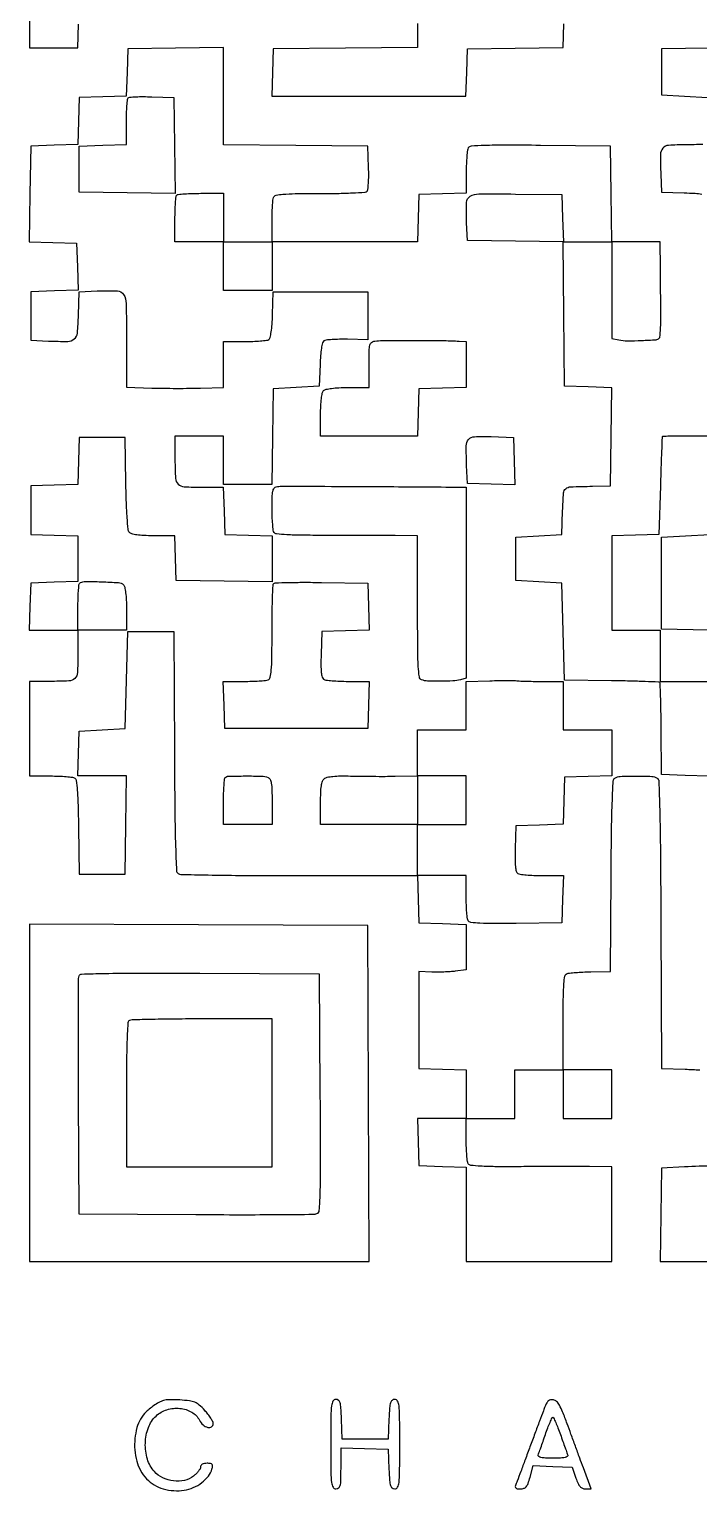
# Model space of a CAD drawing. Extents: x 156 to 936, y 100 to 969.
# Drawn here: x 156 to 418, y 100 to 672 of the extents above; entities that cross this region are included whole.
import ezdxf

# ---------------------------------------------------------------- set-up
doc = ezdxf.new("R2010")
doc.units = 0

msp = doc.modelspace()

# ---------------------------------------------------------------- linework, layer by layer
for points in [[(156, 703), (156, 665), (165.462474, 665), (174.924948, 665), (175.212474, 674.25)], [(308, 674.49196), (308, 665.031147), (279.75, 664.765573), (251.5, 664.5), (251.212474, 655.25), (250.924948, 646), (288.924948, 646), (326.924948, 646), (327.212474, 655.25), (327.5, 664.5), (346.212764, 664.771928), (364.925529, 665.043857), (365.212764, 674.271928)], [(422.287232, 664.772202), (403.5, 664.5), (403.5, 655.5), (403.5, 646.5), (412.5, 646), (421.5, 645.5)], [(422, 437), (403.5, 437.5), (403.5, 455.5), (403.5, 473.5), (412.942162, 474), (422.384324, 474.5)]]:
    msp.add_lwpolyline(points)
for points in [[(422, 379.924948), (412.75, 380.212474), (403.5, 380.5), (403.367836, 398.29883, 0.00236), (403.284572, 405.154747, 0.003786), (403.141663, 411.002087, 0.000819), (402.969314, 416.122676, 0.189758), (402.783474, 416.549859, 0.188487), (402.355563, 416.737267, 0.000762), (397.054515, 416.94236, 0.00364), (391.008057, 417.122988, 0.002266), (383.915638, 417.251029), (365.5, 417.5), (365, 436.5), (364.5, 455.5), (355.5, 456), (346.5, 456.5), (346.5, 465), (346.5, 473.5), (355.5, 474), (364.5, 474.5), (364.787526, 483.75, -0.008497), (365.123207, 490.728158, -0.207359), (365.990112, 492.418073, -0.164087), (367.886768, 493.137649, -0.004881), (376.5, 493.375258), (383.5, 493.5), (383.77146, 512.71219), (384.042921, 531.92438), (374.77146, 532.21219), (365.5, 532.5), (365.234079, 560.75), (364.968158, 589), (374.484079, 589), (384, 589), (384, 570.079455), (384, 551.158911), (386.75, 550.643886, 0.044815), (390.1736, 550.315701, 0.011768), (395.688669, 550.412433, 0.006125), (401.345205, 550.714345, 0.181924), (402.629829, 551.296495, 0.175911), (402.879178, 551.830102, 0.005979), (403.059951, 554.175452, 0.010608), (403.183256, 556.991927, 0.007128), (403.209931, 560.213056, 0.000171), (403.185264, 564.11774, 0.000085), (403.151401, 569.076648, 0.000084), (403.114535, 574.221241, 0.000123), (403.080209, 578.75), (403, 589), (393.522065, 589), (384.044131, 589), (383.772065, 607.75), (383.5, 626.5), (356.069153, 626.766401, 0.001978), (342.183108, 626.846326, 0.009301), (334.206078, 626.712289, 0.008349), (328.964071, 626.438935, 0.238479), (327.834466, 625.766401, 0.110948), (327.5174, 624.882968, 0.009347), (327.262256, 622.459591, 0.012057), (327.079826, 619.525344, 0.009029), (327.015313, 616.287526), (327, 608.075052), (317.75, 607.787526), (308.5, 607.5), (308.212474, 598.25), (307.924948, 589), (279.462474, 589), (251, 589), (251, 596.918213, -0.006892), (251.043356, 600.063448, -0.008754), (251.174211, 602.964436, -0.00712), (251.360326, 605.382249, -0.068944), (251.593058, 606.38191, -0.249709), (252.562488, 607.223591, -0.035266), (255.264213, 607.645922, -0.018547), (260.029283, 607.872293, -0.002687), (269.750331, 607.920971, 0.004713), (276.546243, 607.982545, 0.007284), (282.415234, 608.176609, 0.002939), (287.407488, 608.443952, 0.183525), (288.200252, 608.800252, 0.17177), (288.537915, 609.507959, 0.010316), (288.73972, 611.895345, 0.014499), (288.840829, 614.807778, 0.010136), (288.792979, 618.092979), (288.5, 626.5), (260.25, 626.765573), (232, 627.031147), (232, 646.037639), (232, 665.044131), (213.25, 664.772065), (194.5, 664.5), (194.212964, 655.287036), (193.925929, 646.074071), (184.712964, 645.787036), (175.5, 645.5), (175.212964, 636.287036), (174.925929, 627.074071), (165.712964, 626.787036), (156.5, 626.5), (156.228074, 607.787816), (155.956148, 589.075632), (165.228074, 588.787816), (174.5, 588.5), (174.787023, 579.288016), (175.074046, 570.076031), (165.787023, 569.788016), (156.5, 569.5), (156.5, 560), (156.5, 550.5), (163.479083, 550.199088, 0.012739), (171.057347, 550.065605, 0.177046), (173.578192, 551.009645, 0.194277), (174.776454, 553.321238, 0.015844), (175.212602, 560.259666), (175.5, 569.5), (182.479083, 569.800912, -0.019799), (190.427449, 569.828711, -0.254137), (192.901171, 568.366552, -0.131288), (193.877149, 564.948609, -0.004265), (194, 550.547361), (194, 532.132827), (203.924009, 531.816413, 0.004663), (208.382931, 531.715858, 0.002926), (213.598913, 531.677407, 0.002936), (218.734385, 531.699755, 0.005361), (222.924009, 531.787526), (232, 532.075052), (232, 541.037526), (232, 550), (240.25, 550.015313, 0.008591), (243.498009, 550.077158, 0.011595), (246.431384, 550.251635, 0.008743), (248.855762, 550.495093, 0.112618), (249.707902, 550.798312, 0.195149), (250.24575, 551.552989, 0.020215), (250.673305, 553.737125, 0.020298), (251.008289, 556.707636, 0.009786), (251.207902, 560.532999), (251.5, 569.5), (270, 569.5), (288.5, 569.5), (288.5, 560.095459), (288.5, 550.690918), (280.5, 550.86316, 0.00955), (277.347923, 550.870812, 0.012842), (274.495728, 550.749939, 0.009953), (272.142856, 550.542493, 0.119967), (271.293967, 550.235857, 0.188109), (270.765677, 549.485587, 0.020293), (270.334001, 547.367394, 0.020684), (269.994374, 544.529231, 0.010759), (269.793967, 540.968156), (269.5, 532.5), (260.5, 532), (251.5, 531.5), (251.227935, 512.75), (250.955869, 494), (241.477935, 494), (232, 494), (232, 503.5), (232, 513), (222.5, 513), (213, 513), (213, 503.606989, 0.013266), (213.189848, 496.452643, 0.190384), (214.229778, 494.181087, 0.181411), (216.563142, 493.177219, 0.011843), (224.044262, 493), (231.924948, 493), (232.212474, 483.75), (232.5, 474.5), (241.75, 474.212474), (251, 473.924948), (251, 464.940409), (251, 455.955869), (232.25, 456.227935), (213.5, 456.5), (213.211067, 465.25), (212.922134, 474), (204.583512, 474, -0.009859), (200.769569, 474.075209, -0.024988), (198.00937, 474.322627, -0.03219), (196.080023, 474.721207, -0.153691), (195.146237, 475.323796, -0.150078), (194.652029, 476.509893, -0.006421), (194.267561, 481.0752, -0.009449), (193.958517, 486.981462, -0.004527), (193.773792, 494.573796), (193.5, 512.5), (184.5, 512.5), (175.5, 512.5), (175.212964, 503.287036), (174.925929, 494.074071), (165.712964, 493.787036), (156.5, 493.5), (156.5, 484), (156.5, 474.5), (165.75, 474.212474), (175, 473.924948), (175, 465), (175, 456.075052), (165.75, 455.787526), (156.5, 455.5), (156.212474, 446.25), (155.924948, 437), (165.462474, 437), (175, 437), (175, 427.606989, -0.013298), (174.809647, 420.45107, -0.19079), (173.767356, 418.179831, -0.18106), (171.429085, 417.176663, -0.011759), (163.918213, 417), (156, 417), (156, 398.5), (156, 380), (164.25, 379.984687, -0.008719), (167.499351, 379.921988, -0.011731), (170.43689, 379.744962, -0.008919), (172.86414, 379.497773, -0.112125), (173.726647, 379.190103, -0.224357), (174.342971, 378.214502, -0.01105), (174.732937, 374.324934, -0.012194), (175.035521, 368.668275, -0.003561), (175.226647, 359.955416), (175.5, 341.5), (184.5, 341.5), (193.5, 341.5), (193.771593, 360.75), (194.043186, 380), (184.48266, 380), (174.922134, 380), (175.211067, 388.75), (175.5, 397.5), (184.5, 398), (193.5, 398.5), (194, 417.5), (194.5, 436.5), (203.5, 436.5), (212.5, 436.5), (212.760016, 389.552827, 0.001156), (212.944631, 366.034686, 0.005311), (213.228032, 352.400459, 0.002814), (213.576359, 342.998948, 0.24339), (214.260016, 341.805351, 0.1383), (215.317004, 341.480367, 0.000761), (226.004505, 341.246143, 0.003211), (238.227249, 341.0754, 0.002025), (252.5, 341.025494, -0.000069), (267.341689, 341.031641, -0.000083), (281.337414, 341.033187, -0.000071), (293.140377, 341.030862, -0.000539), (298.712474, 341.02297), (307.924948, 341), (308.212474, 331.75), (308.5, 322.5), (317.75, 322.212474), (327, 321.924948), (327, 313.023747), (327, 304.122546), (322.75, 303.580389, -0.015323), (320.764054, 303.388676, -0.007989), (318.279688, 303.265313, -0.007936), (315.723918, 303.219903, -0.01201), (313.5, 303.269116), (308.5, 303.5), (308.5, 284.5), (308.5, 265.5), (317.75, 265.212474), (327, 264.924948), (327, 255.462474), (327, 246), (317.462474, 246), (307.924948, 246), (308.212474, 236.75), (308.5, 227.5), (317.75, 227.212474), (327, 226.924948), (327, 208.462474), (327, 190), (355.5, 190), (384, 190), (384, 208.5), (384, 227), (375.25, 227.093048, 0.002154), (370.645198, 227.12218, 0.000617), (363.508651, 227.127786, 0.000621), (355.457148, 227.114181, 0.00066), (347.566684, 227.080643, -0.003149), (338.239576, 227.087434, -0.012884), (332.581563, 227.273038, -0.013733), (328.86014, 227.593954, -0.226692), (327.831997, 228.237595, -0.111193), (327.515843, 229.119724, -0.009255), (327.26153, 231.552606, -0.011986), (327.079641, 234.498088, -0.008962), (327.015313, 237.75), (327, 246), (336.5, 246), (346, 246), (346, 255.5), (346, 265), (355.5, 265), (365, 265), (365, 255.5), (365, 246), (374.5, 246), (384, 246), (384, 255.5), (384, 265), (374.5, 265), (365, 265), (365, 283.531385, -0.002589), (365.05251, 293.671802, -0.017048), (365.278075, 298.743058, -0.029748), (365.68448, 301.668855, -0.257177), (366.503934, 302.639883, -0.065596), (367.477527, 302.8734, -0.006717), (369.841495, 303.089036, -0.00829), (372.677657, 303.262121, -0.006527), (375.753934, 303.358499), (383.5, 303.5), (383.76237, 340.948628, -0.001496), (383.948147, 359.528178, -0.006555), (384.234702, 370.504244, -0.004071), (384.591789, 378.039395, -0.241922), (385.26237, 379.183315, -0.132812), (387.353299, 379.834184, -0.009462), (393.501644, 379.949629, -0.009465), (399.649791, 379.83232, -0.132723), (401.741586, 379.180871, -0.247526), (402.434987, 377.968938, -0.002047), (402.776578, 366.697023, -0.004467), (403.057771, 350.415055, -0.000939), (403.241586, 321.946183), (403.5, 265.5), (412.75, 265.212474, -0.004264), (418.52062, 264.983824, -0.0536)], [(419.677753, 627.166579, -0.01237), (412.945728, 627, 0.017104), (406.253311, 626.771005, 0.202768), (403.985697, 625.623354, 0.175808), (403.057676, 623.113072, 0.012284), (403.199088, 615.479083), (403.5, 608.5), (412.296585, 608.210388, -0.007884), (416.621037, 607.999715, -0.030215), (419.294439, 607.664179, -0.050007)], [(422, 513), (413, 513, 0.0026), (409.535681, 512.981986, 0.004196), (406.586758, 512.926563, 0.000894), (404.005933, 512.851767, 0.223635), (403.805984, 512.75, 0.15636), (403.722795, 512.521939, 0.000154), (403.50564, 506.992187, 0.001503), (403.283114, 500.802625, 0.000919), (403.055984, 493.5), (402.5, 474.5), (393.25, 474.212474), (384, 473.924948), (384, 455.462474), (384, 437), (393.5, 437), (403, 437), (403, 427), (403, 417), (412.5, 417), (422, 417)], [(425.518234, 493.09514, 0.000016), (427.886627, 493.15887, 0.000017), (430.652882, 493.233491, 0.000016), (433.5, 493.310483)], [(422.095045, 261.444269, -0.000008), (422.15887, 259.093664, -0.000008), (422.233491, 256.342202, -0.000008), (422.310483, 253.5)], [(423.994775, 227.317066, 0.013962), (412.5, 227), (403.5, 226.5), (403.21175, 208.25), (402.923499, 190), (431.422817, 190)]]:
    msp.add_lwpolyline(points, format="xyb")
for points in [[(212.772147, 626.727853), (213.044293, 607.955707), (194.272147, 608.227853), (175.5, 608.5), (175.5, 617.5), (175.5, 626.5), (184.75, 626.787526), (194, 627.075052), (194, 635.870859, -0.007448), (194.050966, 639.292182, -0.011013), (194.206402, 642.2893, -0.006441), (194.422837, 644.7788, -0.173149), (194.702644, 645.369311, -0.179987), (195.290922, 645.638564, -0.007016), (197.709672, 645.781547, -0.011703), (200.626528, 645.84459, -0.007913), (203.952644, 645.785977), (212.5, 645.5)], [(232, 598.5), (232, 589), (241.5, 589), (251, 589), (251, 579.5), (251, 570), (241.5, 570), (232, 570), (232, 579.5), (232, 589), (222.5, 589), (213, 589), (213, 597.833333, -0.007039), (213.048334, 601.266524, -0.010477), (213.195833, 604.267708, -0.005871), (213.400808, 606.76784, -0.174709), (213.666667, 607.333333, -0.174709), (214.23216, 607.599192, -0.005871), (216.732292, 607.804167, -0.010477), (219.733476, 607.951666, -0.007039), (223.166667, 608), (232, 608)], [(364.78782, 598.227796), (365.075639, 588.955591), (346.28782, 589.227796), (327.5, 589.5), (327.199088, 596.479083, -0.019397), (327.164918, 604.426388, -0.256161), (328.612796, 606.863718, -0.133011), (331.988421, 607.793453, -0.004266), (346.264765, 607.73292), (364.5, 607.5)], [(324.25, 550.164994), (327, 550), (327, 541.037526), (327, 532.075052), (317.75, 531.787526), (308.5, 531.5), (308.212474, 522.25), (307.924948, 513), (288.962474, 513), (270, 513), (270, 521.3, -0.011084), (270.07823, 524.828493, -0.020332), (270.322289, 527.693122, -0.021091), (270.689458, 529.860329, -0.144849), (271.2, 530.8, -0.144849), (272.139671, 531.310542, -0.021091), (274.306878, 531.677711, -0.020332), (277.171507, 531.92177, -0.011084), (280.7, 532), (289, 532), (289, 540.930449, -0.004474), (289.050025, 546.520404, -0.055234), (289.321932, 548.628842, -0.171937), (289.992806, 549.654704, -0.1282), (291.25, 550.180449, -0.034403), (294.169544, 550.391904, -0.000998), (306.588059, 550.410873, -0.001855), (318.463965, 550.361256, -0.01301)], [(345.788029, 503.211971), (346.076058, 493.923942), (336.788029, 494.211971), (327.5, 494.5), (327.199088, 501.479083, -0.011928), (327.050889, 509.182645, -0.176334), (327.972515, 511.678754, -0.210428), (330.215167, 512.770984, -0.017872), (336.778718, 512.788514), (345.5, 512.5)], [(322.75, 493.033933), (327, 493), (327, 455.616631), (327, 418.233263), (324.75, 417.630286, -0.052589), (321.80014, 417.164051, -0.012536), (316.826521, 417.031691, -0.010886), (311.875983, 417.131877, -0.081279), (309.581787, 417.606989, -0.273), (308.66906, 418.7558, -0.020733), (308.269618, 422.864913, -0.01238), (308.047441, 430.102837, -0.001482), (308, 446.106989), (308, 474), (299.25, 474.091325, 0.001631), (294.64293, 474.124384, 0.000466), (287.496075, 474.145701, 0.000469), (279.430725, 474.154678, 0.000498), (271.523871, 474.148192, -0.003378), (262.54563, 474.192546, -0.011738), (256.745732, 474.396616, -0.010316), (252.751539, 474.713927, -0.230081), (251.789184, 475.306867, -0.112743), (251.489538, 476.149212, -0.008707), (251.248954, 478.551416, -0.011568), (251.07649, 481.457823, -0.008566), (251.015313, 484.676676, -0.006665), (251.066452, 489.139756, -0.042078), (251.3134, 491.398554, -0.101133), (251.818426, 492.611329, -0.198579), (252.676499, 493.176676, -0.047863), (254.59951, 493.359651, -0.000312), (271.614022, 493.335615, -0.001069), (293.092282, 493.245944, -0.000418)], [(192.8, 454.8, -0.144849), (193.310542, 453.860329, -0.021091), (193.677711, 451.693122, -0.020332), (193.92177, 448.828493, -0.011084), (194, 445.3), (194, 437), (184.5, 437), (175, 437), (175, 445.833333, -0.007039), (175.048334, 449.266524, -0.010477), (175.195833, 452.267708, -0.005871), (175.400808, 454.76784, -0.174709), (175.666667, 455.333333, -0.197627), (177.45253, 456.078242, -0.009016), (184.204595, 455.989878, -0.00945), (190.92503, 455.653458, -0.181061)], [(288.787023, 446.288016), (289.074046, 437.076031), (279.787023, 436.788016), (270.5, 436.5), (270.208654, 427.58457, 0.007874), (270.136581, 423.325344, 0.025891), (270.278743, 420.518036, 0.03736), (270.608404, 418.675579, 0.190691), (271.208654, 417.849883, 0.110589), (272.107413, 417.52683, 0.009469), (274.555128, 417.266784, 0.012148), (277.519159, 417.080958, 0.009118), (280.787526, 417.015313), (289.075052, 417), (288.787526, 407.75), (288.5, 398.5), (260.5, 398.5), (232.5, 398.5), (232.212474, 407.75), (231.924948, 417), (239.880687, 417, 0.007017), (243.042924, 417.044383, 0.008872), (245.964077, 417.178303, 0.007277), (248.399219, 417.368898, 0.068543), (249.418213, 417.606989, 0.248425), (250.287585, 418.603434, 0.03667), (250.719978, 421.333113, 0.018449), (250.948829, 426.20933, 0.002501), (251, 436.440322, -0.00333), (251.04685, 443.47374, -0.005263), (251.190675, 449.503353, -0.001559), (251.386203, 454.715822, -0.188378), (251.649107, 455.315773, -0.191484), (252.248868, 455.57432, -0.001602), (257.424676, 455.705926, -0.005369), (263.413768, 455.774691, -0.003396), (270.399107, 455.73244), (288.5, 455.5)], [(356.581787, 417), (365, 417), (365, 407.5), (365, 398), (374.5, 398), (384, 398), (384, 389.037526), (384, 380.075052), (374.75, 379.787526), (365.5, 379.5), (365.212964, 370.287036), (364.925929, 361.074071), (355.712964, 360.787036), (346.5, 360.5), (346.208654, 351.58457, 0.007874), (346.136581, 347.325344, 0.025891), (346.278743, 344.518036, 0.03736), (346.608404, 342.675579, 0.190691), (347.208654, 341.849883, 0.110589), (348.107413, 341.52683, 0.009469), (350.555128, 341.266784, 0.012148), (353.519159, 341.080958, 0.009118), (356.787526, 341.015313), (365.075052, 341), (364.787526, 331.75), (364.5, 322.5), (346.546696, 322.269936, -0.003387), (337.80929, 322.21716, -0.013149), (332.398754, 322.363442, -0.01367), (328.801929, 322.65421, -0.228051), (327.812009, 323.269936, -0.112035), (327.503528, 324.134327, -0.008952), (327.255659, 326.562106, -0.011755), (327.078167, 329.500405, -0.008742), (327.015313, 332.75), (327, 341), (317.5, 341), (308, 341), (308, 351), (308, 361), (289, 361), (270, 361), (270, 369.377555, -0.009118), (270.074186, 373.44514, -0.028987), (270.330524, 376.151611, -0.043883), (270.773344, 377.96035, -0.13844), (271.47458, 378.978903, -0.125079), (272.589189, 379.508902, -0.024523), (274.802749, 379.834299, -0.020936), (277.814653, 380.000288, -0.00977), (281.72458, 379.975462, 0.003165), (285.717686, 379.89735, 0.001862), (290.492533, 379.851957, 0.001862), (295.264977, 379.842131, 0.00318), (299.25, 379.874114), (308, 380), (308, 389), (308, 398), (317.5, 398), (327, 398), (327, 407.462474), (327, 416.924948), (336.25, 417.245847, -0.003295), (339.890207, 417.348119, -0.004488), (343.174025, 417.389241, -0.003001), (345.926618, 417.382479, -0.05034), (346.831787, 417.283373, 0.04224), (347.721129, 417.171424, 0.002933), (350.245212, 417.083241, 0.004153), (353.260343, 417.020667, 0.003111)], [(249.418213, 379.393011, -0.192406), (250.217093, 378.653872, -0.06988), (250.688469, 377.154102, -0.034532), (250.937024, 374.571713, -0.00673), (251, 369.893011), (251, 361), (241.5, 361), (232, 361), (232, 369.833333, -0.007039), (232.048334, 373.266524, -0.010477), (232.195833, 376.267708, -0.005871), (232.400808, 378.76784, -0.174709), (232.666667, 379.333333, -0.192867), (233.981803, 379.896108, -0.004931), (240.550861, 379.984299, -0.008182), (246.871554, 379.903379, -0.084511)], [(269.759817, 255.860756, -0.000764), (269.87272, 227.927169, -0.00799), (269.718396, 216.469094, -0.011301), (269.378632, 209.947145, -0.290193), (268.367296, 208.58745, -0.089452), (267.032792, 208.333595, -0.000479), (253.803136, 208.219928, -0.002086), (238.709184, 208.167691, -0.00132), (221.107479, 208.226694), (175.5, 208.5), (175.239372, 254.5, -0.000997), (175.174287, 272.225103, -0.001596), (175.197198, 287.357597, -0.000282), (175.267665, 300.72814, -0.090314), (175.461789, 301.759906, -0.301449), (176.45055, 302.464468, -0.003096), (185.402033, 302.70934, -0.005599), (198.68089, 302.841585, -0.001079), (222.722417, 302.759906), (269.5, 302.5)], [(195.25, 284.337719, 0.286605), (194.579791, 283.416621, 0.006896), (194.265434, 277.906228, 0.008864), (194.055066, 269.647433, 0.001935), (194, 255.416667), (194, 227), (222.5, 227), (251, 227), (251, 256), (251, 285), (223.75, 284.921053, 0.001717), (213.21496, 284.854351, 0.002675), (204.1375, 284.717133, 0.000767), (196.247198, 284.543529, 0.090243)], [(205.091948, 133.837604, 0.040625), (201.749181, 131.121087, 0.06819), (199.50313, 128.291954, 0.067987), (198.096669, 124.956764, 0.040138), (197.308435, 120.699508, 0.091218), (198.008785, 111.862519, 0.126064), (201.888084, 104.956826, 0.132986), (208.424872, 101.005095, 0.107455), (216.638433, 100.468488, 0.066881), (220.174059, 101.494415, 0.059052), (223.479271, 103.448537, 0.062117), (226.06994, 105.990874, 0.098141), (227.489173, 108.75, 0.037956), (227.740815, 109.969128, 0.211722), (227.554683, 110.593771, 0.188622), (226.947716, 110.918338, 0.029555), (225.567388, 111, 0.045581), (224.51507, 110.903869, 0.081486), (223.699655, 110.611005, 0.111055), (223.186143, 110.152721, 0.1565), (223, 109.57258, -0.12857), (222.818551, 108.878602, -0.035284), (222.192187, 107.926753, -0.033207), (221.302521, 106.910218, -0.029309), (220.25, 105.974226, -0.113701), (216.747207, 104.31733, -0.083178), (212.435689, 104.104047, -0.081338), (208.199031, 105.317112, -0.100436), (204.914497, 107.769664, -0.11099), (202.190471, 112.660929, -0.079828), (201.391352, 118.882442, -0.080648), (202.579624, 124.978133, -0.118023), (205.601015, 129.506038, -0.11117), (209.854016, 131.975026, -0.100204), (214.923806, 132.508335, -0.106848), (219.541288, 131.040312, -0.144196), (222.556065, 127.891583, 0.092411), (223.988595, 126.051673, 0.119875), (225.872072, 125.055887, 0.20941), (227.342576, 125.300937, 0.25343), (228, 126.514685, 0.122435), (227.799288, 127.322063, 0.022129), (227.009394, 128.66537, 0.022679), (225.91879, 130.189258, 0.018828), (224.627725, 131.709159, 0.02632), (222.489735, 133.808801, 0.082189), (220.786406, 134.876017, 0.068841), (218.66791, 135.435581, 0.014803), (214.877725, 135.782078, 0.014173), (211.311059, 135.900605, 0.050299), (209.035976, 135.682357, 0.065099), (207.168711, 135.050767, 0.036273)], [(274, 118.5, 0.001825), (274.040662, 107.362042, 0.026629), (274.278571, 103.4375, 0.103099), (274.868713, 101.652291, 0.267644), (276, 101, 0.158458), (277.078458, 101.350583, 0.176373), (277.687792, 102.254691, 0.055714), (277.948713, 104.211383, 0.005313), (278, 109.037526), (278, 117.075052), (287.25, 116.787526), (296.5, 116.5), (296.792064, 108.75, 0.006162), (297.018137, 104.231624, 0.055115), (297.35859, 102.276855, 0.160667), (297.991022, 101.354742, 0.164207), (299.042064, 101, 0.274756), (300.146947, 101.656723, 0.097008), (300.722029, 103.484496, 0.025991), (300.958715, 107.461115, 0.00187), (301, 118.5, 0.00187), (300.958715, 129.538885, 0.025991), (300.722029, 133.515504, 0.097008), (300.146947, 135.343277, 0.274756), (299.042064, 136, 0.164207), (297.991022, 135.645258, 0.160667), (297.35859, 134.723145, 0.055115), (297.018137, 132.768376, 0.006162), (296.792064, 128.25), (296.5, 120.5), (287.5, 120.5), (278.5, 120.5), (278.207936, 128.25, 0.006162), (277.981863, 132.768376, 0.055115), (277.64141, 134.723145, 0.160667), (277.008978, 135.645258, 0.164207), (275.957936, 136, 0.274756), (274.853053, 135.343277, 0.097008), (274.277971, 133.515504, 0.025991), (274.041285, 129.538885, 0.00187)], [(357.904945, 133.31934, 0.003167), (357.232513, 131.560316, 0.000347), (355.716497, 127.509431, 0.000424), (353.919197, 122.684284, 0.000343), (351.997173, 117.5, -0.000335), (350.103804, 112.392756, -0.00046), (348.3946, 107.804688, -0.000292), (346.95152, 103.94872, -0.005556), (346.486851, 102.75, 0.061502), (346.25558, 101.873809, 0.236265), (346.43229, 101.35589, 0.16662), (347.021105, 101.073083, 0.029397), (348.26305, 101, 0.07915), (349.604132, 101.213633, 0.142113), (350.517857, 101.83644, 0.086852), (351.231577, 103.091952, 0.017665), (352.011066, 105.539526), (353.282055, 110.079051), (360.891028, 109.789526), (368.5, 109.5), (369.969166, 105.25, 0.021566), (370.808702, 103.123113, 0.075283), (371.601902, 101.883863, 0.11645), (372.518213, 101.23067, 0.097165), (373.694013, 101), (375.949694, 101), (372.885533, 109.25, -0.000642), (371.477141, 113.056955, -0.000353), (369.762465, 117.720312, -0.000352), (368.029134, 122.455, -0.000563), (366.556679, 126.5, 0.00808), (364.787683, 131.141336, 0.036414), (363.517934, 133.749258, 0.068267), (362.380123, 135.208621, 0.157387), (361.147605, 135.81934, 0.080332), (360.082406, 135.806037, 0.121589), (359.238018, 135.434213, 0.097382), (358.539316, 134.637346, 0.038578)], [(363.912695, 122.25, 0.000118), (364.862946, 119.573636, 0.000152), (365.737168, 117.115625, 0.000115), (366.471162, 115.055384, 0.001342), (366.760742, 114.25, -0.333849), (366.584964, 113.674804, -0.104405), (365.709559, 113.282055, -0.043418), (363.964847, 113.059469, -0.010028), (361, 113, -0.010066), (358.037933, 113.059636, -0.043297), (356.290336, 113.282428, -0.103243), (355.409361, 113.674895, -0.333393), (355.22999, 114.25, 0.001267), (355.513736, 115.055356, 0.000109), (356.233253, 117.115625, 0.000144), (357.090281, 119.573636, 0.000112), (358.02191, 122.25, -0.007102), (358.963377, 124.837532, -0.011342), (359.848767, 127.017188, -0.005311), (360.647473, 128.809802, -0.293254), (360.943874, 129, -0.291715), (361.241457, 128.810232, -0.00527), (362.052745, 127.017188, -0.011286), (362.953267, 124.837524, -0.007071)]]:
    msp.add_lwpolyline(points, format="xyb", close=True)
for points in [[(308, 370.5), (308, 361), (317.5, 361), (327, 361), (327, 370.5), (327, 380), (317.5, 380), (308, 380)], [(156, 256.007138), (156, 190), (222.50719, 190), (289.014379, 190), (288.75719, 255.75), (288.5, 321.5), (222.25, 321.757138), (156, 322.014276)]]:
    msp.add_lwpolyline(points, close=True)

doc.saveas('drawing.dxf')
